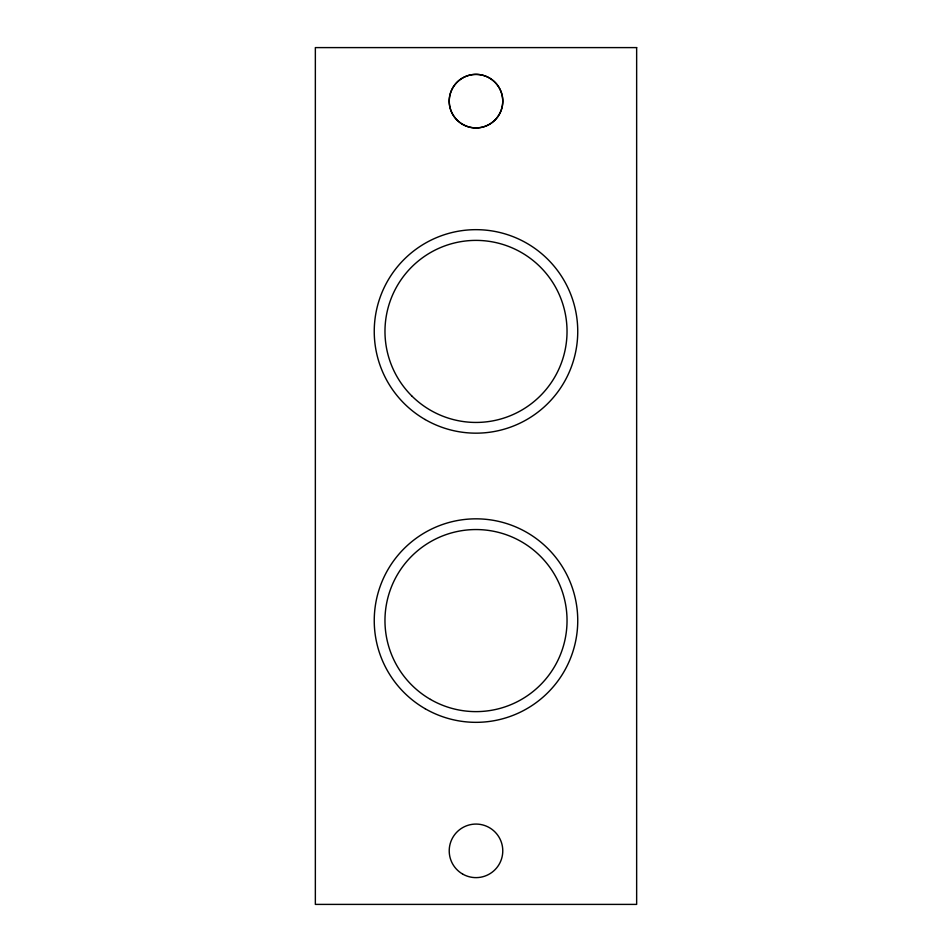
<?xml version="1.0" encoding="UTF-8"?>
<svg xmlns="http://www.w3.org/2000/svg" width="952" height="952" viewBox="0 0 952 952"><rect width="100%" height="100%" fill="white"/><g stroke="black" fill="none" stroke-linecap="round" stroke-linejoin="round"><path stroke-width="1.43" d="M636.65 47.6L315.35 47.6L315.35 904.4L636.65 904.4L636.65 47.6M462.612 874.043A26.775 26.775 0 0 0 502.775 850.85A26.775 26.775 0 0 0 462.612 827.657A26.775 26.775 0 0 0 462.612 874.043M457.067 120.083A26.775 26.775 0 0 0 501.859 108.076A26.775 26.775 0 0 0 469.074 75.291A26.775 26.775 0 0 0 457.067 120.083M430.482 699.423A91.035 91.035 0 0 0 567.035 620.585A91.035 91.035 0 0 0 430.482 541.747A91.035 91.035 0 0 0 430.482 699.423M411.633 395.782A91.035 91.035 0 0 0 563.929 354.977A91.035 91.035 0 0 0 452.438 243.486A91.035 91.035 0 0 0 411.633 395.782M462.612 124.343A26.775 26.775 0 0 0 502.775 101.15A26.775 26.775 0 0 0 462.612 77.957A26.775 26.775 0 0 0 462.612 124.343M425.127 708.704A101.745 101.745 0 0 0 577.745 620.585A101.745 101.745 0 0 0 425.127 532.465A101.745 101.745 0 0 0 425.127 708.704M425.127 419.534A101.745 101.745 0 0 0 577.745 331.415A101.745 101.745 0 0 0 425.127 243.295A101.745 101.745 0 0 0 425.127 419.534"/></g></svg>
